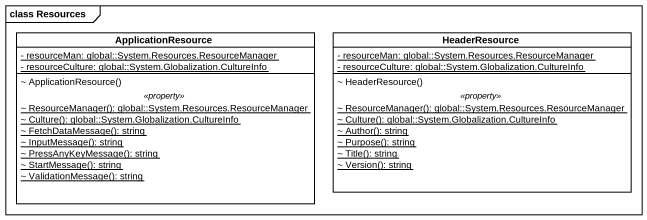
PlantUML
@startuml
mainframe class Resources
hide circle
hide empty members
skinparam classAttributeIconSize 0
class ApplicationResource {
  {static} - resourceMan: global::System.Resources.ResourceManager
  {static} - resourceCulture: global::System.Globalization.CultureInfo
  --
  ~ ApplicationResource()
  .. <<property>> ..
  {static} ~ ResourceManager(): global::System.Resources.ResourceManager
  {static} ~ Culture(): global::System.Globalization.CultureInfo
  {static} ~ FetchDataMessage(): string
  {static} ~ InputMessage(): string
  {static} ~ PressAnyKeyMessage(): string
  {static} ~ StartMessage(): string
  {static} ~ ValidationMessage(): string
}
class HeaderResource {
  {static} - resourceMan: global::System.Resources.ResourceManager
  {static} - resourceCulture: global::System.Globalization.CultureInfo
  --
  ~ HeaderResource()
  .. <<property>> ..
  {static} ~ ResourceManager(): global::System.Resources.ResourceManager
  {static} ~ Culture(): global::System.Globalization.CultureInfo
  {static} ~ Author(): string
  {static} ~ Purpose(): string
  {static} ~ Title(): string
  {static} ~ Version(): string
}
@enduml
